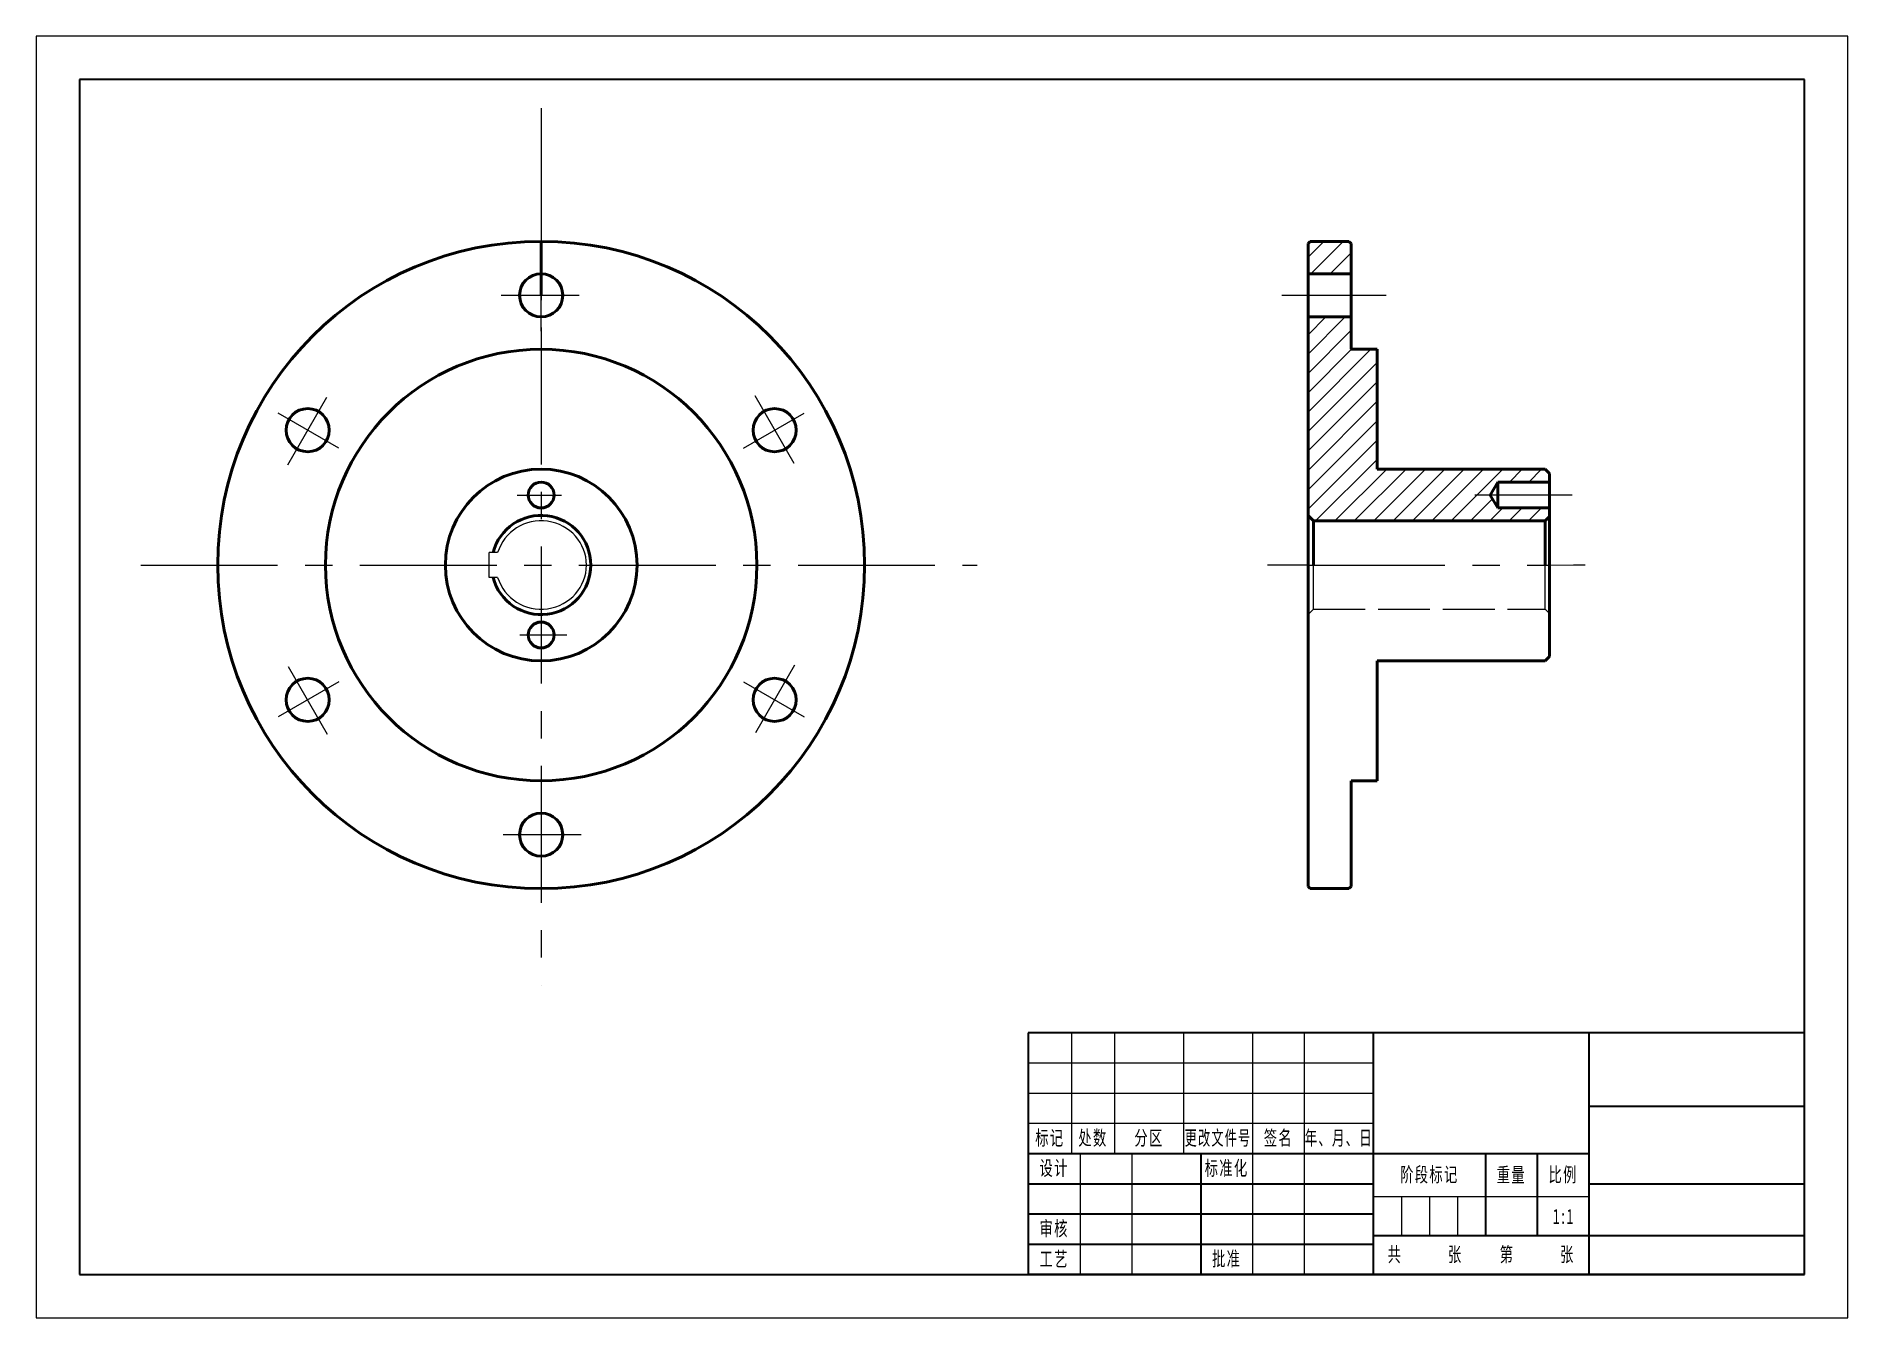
# Model space of a CAD drawing. Header units: millimetres. Extents: x 184 to 604, y 147 to 444.
import ezdxf
from ezdxf.enums import TextEntityAlignment as Align

# ---------------------------------------------------------------- set-up
doc = ezdxf.new("R2010")
doc.units = ezdxf.units.MM
doc.linetypes.add('ACAD_ISO02W100', pattern=[15, 12, -3])
doc.linetypes.add('CENTER', pattern=[50.8, 31.75, -6.35, 6.35, -6.35])
doc.layers.get('0').update_dxf_attribs({"lineweight": 18})
for name, color, linetype, lineweight in [('尺寸线层', 3, 'Continuous', 18), ('点划线', 1, 'CENTER', 18), ('粗实线', 7, 'Continuous', 50), ('粗实线层', 7, 'Continuous', 35), ('细实线层', 7, 'Continuous', 18), ('虚线', 2, 'ACAD_ISO02W100', 18)]:
    doc.layers.add(name, color=color, linetype=linetype, lineweight=lineweight)
doc.styles.add('标准', font='', dxfattribs={"width": 0.667})
doc.styles.get('标准').set_extended_font_data('宋体')

# ---------------------------------------------------------------- blocks, each defined once
blk = doc.blocks.new('*X3')
at = {"layer": '粗实线'}
blk.add_circle((0, 0), 5, dxfattribs=at)
blk = doc.blocks.new('*U4')
at = {"layer": '粗实线'}
blk.add_blockref('*X3', (0, 0), dxfattribs=at)
blk = doc.blocks.new('*U5')
at = {"color": 0, "linetype": 'ByBlock', "lineweight": -2, "transparency": 16777216}
blk.add_blockref('*U4', (0, 62.5), dxfattribs=at)
for p, rotation in [((-54.13, 31.25), 60.00000000000001), ((54.13, 31.25), 299.9999999999999), ((-54.13, -31.25), 120), ((54.13, -31.25), 239.9999999999999), ((0, -62.5), 180)]:
    blk.add_blockref('*U4', p, dxfattribs=dict(at, rotation=rotation))
blk = doc.blocks.new('*X6')
at = {"layer": '点划线'}
blk.add_line((-7.02, -4.06), (7.02, 4.06), dxfattribs=at)
blk = doc.blocks.new('*U7')
at = {"layer": '点划线'}
blk.add_blockref('*X6', (0, 0), dxfattribs=at)
blk = doc.blocks.new('*U8')
at = {"color": 0, "linetype": 'ByBlock', "lineweight": -2, "transparency": 16777216}
for p, rotation in [((0, 62.3), 59.99999999999999), ((-53.96, 31.15), 120), ((53.96, -31.15), 299.9999999999999), ((-53.96, -31.15), 180), ((0, -62.3), 239.9999999999999)]:
    blk.add_blockref('*U7', p, dxfattribs=dict(at, rotation=rotation))
blk.add_blockref('*U7', (53.96, 31.15), dxfattribs=at)
blk = doc.blocks.new('*X9')
at = {"layer": '粗实线'}
blk.add_circle((0, 0), 3, dxfattribs=at)
blk = doc.blocks.new('*U10')
at = {"layer": '粗实线'}
blk.add_blockref('*X9', (0, 0), dxfattribs=at)
blk = doc.blocks.new('*U11')
at = {"color": 0, "linetype": 'ByBlock', "lineweight": -2, "transparency": 16777216}
blk.add_blockref('*U10', (0, 16.22), dxfattribs=at)
at = {"color": 0, "linetype": 'ByBlock', "lineweight": -2, "transparency": 16777216, "rotation": 180}
blk.add_blockref('*U10', (0, -16.22), dxfattribs=at)
blk = doc.blocks.new('*X12')
at = {"layer": '点划线'}
blk.add_line((-9.04, 0), (9.04, 0), dxfattribs=at)
blk = doc.blocks.new('*U13')
at = {"layer": '点划线'}
blk.add_blockref('*X12', (0, 0), dxfattribs=at)
blk = doc.blocks.new('*U14')
at = {"color": 0, "linetype": 'ByBlock', "lineweight": -2, "transparency": 16777216}
blk.add_blockref('*U13', (-0.2, 62.5), dxfattribs=at)
for p, rotation in [((-54.23, 31.08), 59.99999999999999), ((54.03, 31.42), 299.9999999999999), ((-54.03, -31.42), 120), ((54.23, -31.08), 239.9999999999999), ((0.2, -62.5), 180)]:
    blk.add_blockref('*U13', p, dxfattribs=dict(at, rotation=rotation))
blk = doc.blocks.new('$CAXA_FRAME_13B17AC1$')
at = {"layer": '粗实线层'}
for p, q in [((-200, 138.5), (-200, -138.5)), ((200, 138.5), (-200, 138.5)), ((200, -138.5), (200, 138.5)), ((-200, -138.5), (200, -138.5))]:
    blk.add_line(p, q, dxfattribs=at)
at = {"layer": '细实线层'}
for p, q in [((210, 148.5), (-210, 148.5)), ((-210, 148.5), (-210, -148.5)), ((210, -148.5), (210, 148.5)), ((-210, -148.5), (210, -148.5))]:
    blk.add_line(p, q, dxfattribs=at)
blk = doc.blocks.new('$CAXA_TITLE_151E506F$')
at = {"layer": '粗实线层'}
for p, q in [((0, 56), (-180, 56)), ((-180, 56), (-180, 0)), ((-100, 56), (-100, 0)), ((-50, 56), (-50, 0)), ((0, 0), (0, 56)), ((0, 39), (-50, 39)), ((-50, 28), (-180, 28)), ((-140, 28), (-140, 0)), ((-74, 28), (-74, 9)), ((-62, 28), (-62, 9)), ((-100, 21), (-180, 21)), ((0, 21), (-50, 21)), ((-100, 14), (-180, 14)), ((0, 9), (-100, 9)), ((-100, 7), (-180, 7)), ((0, 0), (-180, 0))]:
    blk.add_line(p, q, dxfattribs=at)
at = {"layer": '细实线层'}
for p, q in [((-170, 56), (-170, 28)), ((-160, 56), (-160, 28)), ((-144, 56), (-144, 28)), ((-128, 56), (-128, 0)), ((-116, 56), (-116, 0)), ((-100, 49), (-180, 49)), ((-100, 42), (-180, 42)), ((-100, 35), (-180, 35)), ((-168, 28), (-168, 0)), ((-156, 28), (-156, 0)), ((-50, 18), (-100, 18)), ((-93.5, 18), (-93.5, 9)), ((-87, 18), (-87, 9)), ((-80.5, 18), (-80.5, 9))]:
    blk.add_line(p, q, dxfattribs=at)
at = {"layer": '尺寸线层', "attachment_point": 5, "line_spacing_factor": 1.369753, "style": '标准'}
for s, insert, char_height, width in [('\\T1.1;标记', (-175, 31.5), 3.386, 18), ('\\T1.1;处数', (-165, 31.5), 3.386, 18), ('\\T1.1;分区', (-152, 31.5), 3.386, 30), ('\\T1.1;{\\W0.60886;更改文件号}', (-136, 31.5), 3.3865, 30), ('\\T1.1;签名', (-122, 31.5), 3.386, 22), ('\\T1.1;{\\W0.622239;年、月、日}', (-108, 31.5), 3.3865, 30), ('\\T1.1;设计', (-174, 24.5), 3.386, 22), ('\\T1.1;标准化', (-134, 24.5), 3.386, 22), ('\\T1.1;阶段标记', (-87, 23), 3.386, 50), ('\\T1.1;重量', (-68, 23), 3.386, 22), ('\\T1.1;比例', (-56, 23), 3.386, 22), ('\\T1.1;审核', (-174, 10.5), 3.386, 22), ('\\T1.1;工艺', (-174, 3.5), 3.386, 22), ('\\T1.1;批准', (-134, 3.5), 3.386, 22), ('\\T1.1;共', (-95, 4.5), 3.386, 8), ('\\T1.1;张', (-81, 4.5), 3.386, 8), ('\\T1.1;第', (-69, 4.5), 3.386, 8), ('\\T1.1;张', (-55, 4.5), 3.386, 8)]:
    blk.add_mtext(s, dxfattribs=dict(at, insert=insert, char_height=char_height, width=width))
at = {"layer": '尺寸线层', "style": '标准'}
for tag, height, width, p in [('标记C', 3.54, 0.667, (-175, 52.5)), ('处数C', 3.54, 0.667, (-165, 52.5)), ('分区C', 3.54, 0.667, (-152, 52.5)), ('更改文件号C', 3.54, 0.512156, (-136, 52.5)), ('更改签名C', 3.54, 0.459969, (-122, 52.5)), ('更改日期C', 3.54, 0.62723, (-108, 52.5)), ('单位名称', 5.05, 0.667, (-25, 47.5)), ('标记B', 3.54, 0.667, (-175, 45.5)), ('处数B', 3.54, 0.667, (-165, 45.5)), ('分区B', 3.54, 0.667, (-152, 45.5)), ('更改文件号B', 3.54, 0.512156, (-136, 45.5)), ('更改签名B', 3.54, 0.459969, (-122, 45.5)), ('更改日期B', 3.54, 0.62723, (-108, 45.5)), ('材料名称', 5.05, 0.667, (-75, 42)), ('标记A', 3.54, 0.667, (-175, 38.5)), ('处数A', 3.54, 0.667, (-165, 38.5)), ('分区A', 3.54, 0.667, (-152, 38.5)), ('更改文件号A', 3.54, 0.512156, (-136, 38.5)), ('更改签名A', 3.54, 0.459969, (-122, 38.5)), ('更改日期A', 3.54, 0.62723, (-108, 38.5)), ('图纸名称', 5.05, 0.667, (-25, 30)), ('设计', 3.54, 0.667, (-162, 24.5)), ('设计日期', 3.54, 0.667, (-148, 24.5)), ('标准化', 3.54, 0.667, (-122, 24.5)), ('标准化日期', 3.54, 0.569556, (-108, 24.5)), ('图纸编号', 5.05, 0.667, (-25, 15)), ('审核', 3.54, 0.667, (-162, 10.5)), ('审核日期', 3.54, 0.667, (-148, 10.5)), ('阶段标记S', 3.54, 0.229984, (-96.75, 13.5)), ('阶段标记A', 3.54, 0.229984, (-90.25, 13.5)), ('阶段标记B', 3.54, 0.229984, (-83.75, 13.5)), ('阶段标记C', 3.54, 0.229984, (-77.25, 13.5)), ('重量', 3.54, 0.667, (-68, 13.5)), ('图纸比例', 3.54, 0.524733, (-56, 13.5)), ('工艺', 3.54, 0.667, (-162, 3.5)), ('工艺日期', 3.54, 0.667, (-148, 3.5)), ('批准', 3.54, 0.667, (-122, 3.5)), ('批准日期', 3.54, 0.667, (-108, 3.5)), ('页数', 3.54, 0.667, (-88, 4.5)), ('页码', 3.54, 0.667, (-62, 4.5)), ('投影符号', 3.54, 0.667, (-25, 4.5))]:
    blk.add_attdef(tag, text='', height=height, dxfattribs=dict(at, width=width)).set_placement(p, align=Align.MIDDLE_CENTER)

msp = doc.modelspace()

# ---------------------------------------------------------------- hatches: boundary and pattern name
at = {"layer": '细实线层'}
h = msp.add_hatch(dxfattribs=at)
h.set_pattern_fill('ANSI31', color=3, style=0, pattern_type=0)
h.paths.add_polyline_path([(494.57, 371.93), (488.57, 371.93), (488.57, 379.43), (478.57, 379.43), (478.57, 333.43), (479.85, 332.15), (494.57, 332.15), (533.57, 332.15), (534.57, 333.15), (534.57, 335.15), (522.57, 335.15), (520.84, 338.15), (522.57, 341.15), (534.57, 341.15), (534.57, 343.15), (533.57, 344.15), (494.57, 344.15)], flags=0)
at = {"layer": '虚线'}
h = msp.add_hatch(dxfattribs=at)
h.set_pattern_fill('ANSI31', color=3, style=0, pattern_type=0)
h.paths.add_polyline_path([(488.57, 396.43), (488.07, 396.93), (479.07, 396.93), (478.57, 396.43), (478.57, 389.43), (488.57, 389.43)], flags=0)

# ---------------------------------------------------------------- linework, layer by layer
for p, q in [((290.69, 324.79), (288.75, 324.79)), ((288.75, 319.07), (288.75, 324.79)), ((290.69, 319.07), (288.75, 319.07))]:
    msp.add_line(p, q)
msp.add_ellipse((300.78, 321.93), major_axis=(10.51, 0), ratio=0.972915, start_param=3.425387, end_param=9.140984)
at = {"layer": '点划线'}
for p, q in [((300.78, 427.78), (300.78, 224.52)), ((472.5, 384.43), (496.72, 384.43)), ((295.24, 338.15), (305.53, 338.15)), ((539.78, 338.15), (517.21, 338.15)), ((207.93, 321.93), (401.85, 321.93)), ((478.57, 321.93), (469.14, 321.93)), ((478.57, 321.93), (534.57, 321.93)), ((534.57, 321.93), (540.1, 321.94)), ((540.1, 321.94), (542.81, 321.94)), ((295.83, 305.71), (306.72, 305.71))]:
    msp.add_line(p, q, dxfattribs=at)
at = {"layer": '粗实线'}
for p, q in [((300.78, 396.93), (300.78, 384.43)), ((478.57, 396.43), (479.07, 396.93)), ((478.57, 396.43), (478.57, 321.93)), ((488.07, 396.93), (479.07, 396.93)), ((488.07, 396.93), (488.57, 396.43)), ((488.57, 396.43), (488.57, 371.93)), ((488.57, 389.43), (478.57, 389.43)), ((478.57, 379.43), (488.57, 379.43)), ((494.57, 371.93), (488.57, 371.93)), ((494.57, 344.15), (494.57, 371.93)), ((494.57, 344.15), (533.57, 344.15)), ((520.84, 338.15), (522.57, 341.15)), ((534.57, 341.15), (522.57, 341.15)), ((522.57, 341.15), (522.57, 335.15)), ((533.57, 344.15), (534.57, 343.15)), ((534.57, 343.15), (534.57, 339.33)), ((534.57, 343.15), (534.57, 338.15)), ((534.57, 338.15), (534.57, 341.15)), ((520.84, 338.15), (522.57, 335.15)), ((534.57, 339.33), (534.57, 333.15)), ((478.57, 333.43), (479.85, 332.15)), ((479.85, 332.15), (494.57, 332.15)), ((479.85, 332.15), (479.85, 321.93)), ((494.57, 332.15), (533.57, 332.15)), ((522.57, 335.15), (534.57, 335.15)), ((533.57, 332.15), (534.57, 333.15)), ((533.57, 332.15), (533.57, 321.93)), ((534.57, 333.15), (534.57, 332.15)), ((534.57, 332.15), (534.57, 321.93)), ((478.57, 247.43), (478.57, 321.93)), ((534.57, 311.71), (534.57, 321.93)), ((534.57, 310.71), (534.57, 311.71)), ((534.57, 304.53), (534.57, 310.71)), ((534.57, 300.71), (534.57, 305.71)), ((534.57, 305.71), (534.57, 302.71)), ((534.57, 300.71), (534.57, 304.53)), ((494.57, 299.71), (494.57, 271.93)), ((494.57, 299.71), (533.57, 299.71)), ((533.57, 299.71), (534.57, 300.71)), ((488.57, 247.43), (488.57, 271.93)), ((494.57, 271.93), (488.57, 271.93)), ((478.57, 247.43), (479.07, 246.93)), ((488.07, 246.93), (479.07, 246.93)), ((488.07, 246.93), (488.57, 247.43))]:
    msp.add_line(p, q, dxfattribs=at)
for radius in [75, 50, 22.22]:
    msp.add_circle((300.78, 321.93), radius, dxfattribs=at)
msp.add_arc((300.78, 321.93), 11.5, 194.4102, 165.5898, dxfattribs=at)
at = {"layer": '虚线'}
for p, q in [((479.85, 311.71), (479.85, 321.93)), ((533.57, 311.71), (533.57, 321.93)), ((478.57, 310.43), (479.85, 311.71)), ((479.85, 311.71), (533.57, 311.71)), ((533.57, 311.71), (534.57, 310.71))]:
    msp.add_line(p, q, dxfattribs=at)

# ---------------------------------------------------------------- block references
for name in ['*U8', '*U5', '*U14', '*U11']:
    msp.add_blockref(name, (300.78, 321.93))
at = {"layer": '粗实线层'}
msp.add_blockref('$CAXA_FRAME_13B17AC1$', (393.71, 295.97), dxfattribs=at)
ref = msp.add_blockref('$CAXA_TITLE_151E506F$', (593.71, 157.47), dxfattribs=at)
ref.add_attrib('图纸比例', '1:1', dxfattribs={"layer": '尺寸线层', "height": 3.5, "style": '标准', "width": 0.667}).set_placement((537.71, 170.97), align=Align.MIDDLE_CENTER)

doc.saveas('drawing.dxf')
